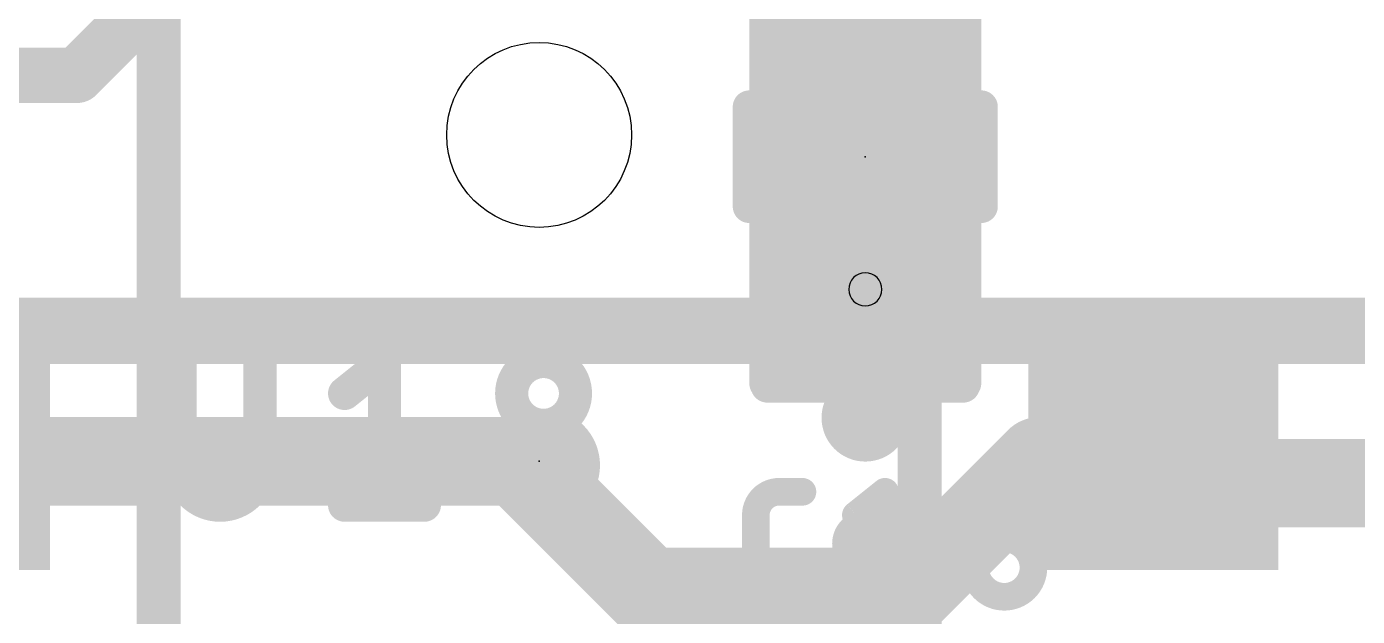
# Model space of a CAD drawing. Extents: x 23.6 to 57.9, y 14.1 to 54.9.
# Drawn here: x 40.24 to 46.36, y 17.79 to 20.5 of the extents above; entities that cross this region are included whole.
import ezdxf

# ---------------------------------------------------------------- set-up
doc = ezdxf.new("R2010")
doc.units = 0
for name, color, linetype in [('1', 12, 'CONTINUOUS'), ('16', 132, 'CONTINUOUS'), ('18', 110, 'CONTINUOUS'), ('20', 31, 'CONTINUOUS'), ('21', 253, 'CONTINUOUS'), ('22', 253, 'CONTINUOUS'), ('23', 53, 'CONTINUOUS'), ('24', 53, 'CONTINUOUS'), ('25', 253, 'CONTINUOUS'), ('39', 12, 'CONTINUOUS'), ('41', 12, 'CONTINUOUS'), ('51', 253, 'CONTINUOUS')]:
    doc.layers.add(name, color=color, linetype=linetype)

# ---------------------------------------------------------------- blocks, each defined once
blk = doc.blocks.new('RECT')
blk.add_solid([(-0.5, -0.5), (0.5, -0.5), (-0.5, 0.5), (0.5, 0.5)])
blk = doc.blocks.new('ROUNDV')
at = {"const_width": 0.5}
blk.add_lwpolyline([(0, -0.25, 1), (0, 0.25, 1), (0, -0.25)], format="xyb", dxfattribs=at)

msp = doc.modelspace()

# ---------------------------------------------------------------- linework, layer by layer
at = {"layer": '1'}
for points, const_width in [([(40.4738, 20.2738), (40.825, 20.625)], 0.254), ([(39.6, 20.2738), (40.4738, 20.2738)], 0.254), ([(44.1, 19.1738), (44.1, 18.7)], 0.254), ([(33.5, 19.1), (51.9, 19.1)], 0.3048)]:
    msp.add_lwpolyline(points, dxfattribs=dict(at, const_width=const_width))
at = {"layer": '1', "const_width": 0.127}
for points in [[(40.4289, 20.3187, 1), (40.5187, 20.2289)], [(40.4738, 20.2103, 1), (40.4738, 20.3373)], [(44.1635, 19.1738, 1), (44.0365, 19.1738)], [(44.0365, 18.7, 1), (44.1635, 18.7)]]:
    msp.add_lwpolyline(points, format="xyb", dxfattribs=at)
at = {"layer": '16', "const_width": 0.4064}
for points in [[(39.775, 18.5), (42.5, 18.5)], [(42.5, 18.5), (43.1, 17.9)], [(44.3, 17.9), (44.9, 18.5)], [(44.9, 18.5), (45.425, 18.5)], [(45.525, 18.4), (45.425, 18.5)], [(46.6, 18.4), (45.525, 18.4)], [(43.1, 17.9), (44.3, 17.9)]]:
    msp.add_lwpolyline(points, dxfattribs=at)
at = {"layer": '16', "const_width": 0.2032}
for points in [[(42.5718, 18.5718, 1), (42.4282, 18.4282)], [(42.5, 18.3984, 1), (42.5, 18.6016)], [(44.9, 18.6016, 1), (44.9, 18.3984)], [(44.9718, 18.4282, 1), (44.8282, 18.5718)], [(45.4968, 18.5718, 1), (45.3532, 18.4282)], [(45.425, 18.3984, 1), (45.425, 18.6016)], [(45.525, 18.5016, 1), (45.525, 18.2984)], [(45.4532, 18.3282, 1), (45.5968, 18.4718)], [(43.1, 18.0016, 1), (43.1, 17.7984)], [(43.0282, 17.8282, 1), (43.1718, 17.9718)], [(44.2282, 17.9718, 1), (44.3718, 17.8282)], [(44.3, 17.7984, 1), (44.3, 18.0016)]]:
    msp.add_lwpolyline(points, format="xyb", dxfattribs=at)
at = {"layer": '20'}
msp.add_circle((42.6, 20), 0.425, dxfattribs=at)
at = {"layer": '21', "const_width": 0.1524}
for points in [[(43.5666, 20.1286), (43.5666, 19.6714)], [(44.6334, 19.6714), (44.6334, 20.1286)]]:
    msp.add_lwpolyline(points, dxfattribs=at)
at = {"layer": '21'}
for points, const_width in [([(43.6047, 20.1286, 1), (43.5285, 20.1286)], 0.0762), ([(44.6715, 20.1286, 1), (44.5953, 20.1286)], 0.0762), ([(43.5285, 19.6714, 1), (43.6047, 19.6714)], 0.0762), ([(44.5953, 19.6714, 1), (44.6715, 19.6714)], 0.0762), ([(44.1, 18.1982, 1), (44.1, 18.0458)], 0.1524), ([(44.1, 18.0458, 1), (44.1, 18.1982)], 0.1524), ([(44.1, 18.2363, 1), (44.1, 18.1601)], 0.0762), ([(44.1, 18.1601, 1), (44.1, 18.2363)], 0.0762), ([(44.1, 18.0839, 1), (44.1, 18.0077)], 0.0762), ([(44.1, 18.0077, 1), (44.1, 18.0839)], 0.0762)]:
    msp.add_lwpolyline(points, format="xyb", dxfattribs=dict(at, const_width=const_width))
at = {"layer": '22', "const_width": 0.2032}
for points in [[(40.85, 14.9), (40.85, 22.1)], [(44.35, 22.1), (44.35, 14.9)]]:
    msp.add_lwpolyline(points, dxfattribs=at)
at = {"layer": '23', "const_width": 0.1524}
for points in [[(44.1, 19.646), (44.1, 20.154)], [(44.354, 19.9), (43.846, 19.9)]]:
    msp.add_lwpolyline(points, dxfattribs=at)
at = {"layer": '23', "const_width": 0.0762}
for points in [[(44.1381, 20.154, 1), (44.0619, 20.154)], [(43.846, 19.9381, 1), (43.846, 19.8619)], [(44.354, 19.8619, 1), (44.354, 19.9381)], [(44.0619, 19.646, 1), (44.1381, 19.646)]]:
    msp.add_lwpolyline(points, format="xyb", dxfattribs=at)
at = {"layer": '23'}
msp.add_point((44.1, 19.9), dxfattribs=at)
at = {"layer": '24'}
msp.add_point((42.6, 18.5), dxfattribs=at)
at = {"layer": '25'}
for points, const_width in [([(40.9494, 18.9588), (40.9494, 18.4818)], 0.1524), ([(41.3163, 18.4818), (41.3163, 18.9588)], 0.1524), ([(41.7053, 18.812), (41.8888, 18.9588)], 0.1524), ([(41.8888, 18.9588), (41.8888, 18.2984)], 0.1524), ([(43.7038, 18.3599), (43.8111, 18.3599)], 0.127), ([(44.0567, 18.2527), (44.1907, 18.3599)], 0.127), ([(44.1907, 18.3599), (44.1907, 17.8773)], 0.127), ([(41.7053, 18.2984), (42.0722, 18.2984)], 0.1524), ([(43.5966, 17.9845), (43.5966, 18.2527)], 0.127), ([(43.8111, 17.8773), (43.7038, 17.8773)], 0.127), ([(44.0567, 17.8773), (44.3248, 17.8773)], 0.127)]:
    msp.add_lwpolyline(points, dxfattribs=dict(at, const_width=const_width))
for points, const_width in [([(40.9875, 18.9588, 1), (40.9113, 18.9588)], 0.0762), ([(41.3544, 18.9588, 1), (41.2782, 18.9588)], 0.0762), ([(41.9269, 18.9588, 1), (41.8507, 18.9588)], 0.0762), ([(41.9126, 18.929, 1), (41.865, 18.9886)], 0.0762), ([(42.7671, 18.812, 1), (42.4736, 18.812)], 0.1524), ([(41.6815, 18.8418, 1), (41.7291, 18.7823)], 0.0762), ([(42.4736, 18.812, 1), (42.7671, 18.812)], 0.1524), ([(42.5117, 18.812, 1), (42.4355, 18.812)], 0.0762), ([(42.8052, 18.812, 1), (42.729, 18.812)], 0.0762), ([(42.4355, 18.812, 1), (42.5117, 18.812)], 0.0762), ([(42.729, 18.812, 1), (42.8052, 18.812)], 0.0762), ([(42.8038, 18.4818, 1), (42.4369, 18.4818)], 0.1524), ([(40.9494, 18.4818, 1), (41.3163, 18.4818)], 0.1524), ([(40.9875, 18.4818, 1), (40.9113, 18.4818)], 0.0762), ([(41.3544, 18.4818, 1), (41.2782, 18.4818)], 0.0762), ([(42.4369, 18.4818, 1), (42.8038, 18.4818)], 0.1524), ([(42.475, 18.4818, 1), (42.3988, 18.4818)], 0.0762), ([(42.8419, 18.4818, 1), (42.7657, 18.4818)], 0.0762), ([(40.9113, 18.4818, 1), (40.9875, 18.4818)], 0.0762), ([(41.2782, 18.4818, 1), (41.3544, 18.4818)], 0.0762), ([(42.3988, 18.4818, 1), (42.475, 18.4818)], 0.0762), ([(42.7657, 18.4818, 1), (42.8419, 18.4818)], 0.0762), ([(43.7038, 18.3599, 0.4142), (43.5966, 18.2527)], 0.127), ([(43.7038, 18.3916, 1), (43.7038, 18.3282)], 0.0635), ([(43.7038, 18.3282, 1), (43.7038, 18.3916)], 0.0635), ([(43.8111, 18.3282, 1), (43.8111, 18.3916)], 0.0635), ([(44.2225, 18.3599, 1), (44.159, 18.3599)], 0.0635), ([(44.2106, 18.3351, 1), (44.1709, 18.3847)], 0.0635), ([(44.8466, 18.2527, 1), (44.6321, 18.2527)], 0.127), ([(41.7053, 18.3365, 1), (41.7053, 18.2603)], 0.0762), ([(42.0722, 18.2603, 1), (42.0722, 18.3365)], 0.0762), ([(41.8507, 18.2984, 1), (41.9269, 18.2984)], 0.0762), ([(43.6283, 18.2527, 1), (43.5648, 18.2527)], 0.0635), ([(44.0368, 18.2774, 1), (44.0765, 18.2279)], 0.0635), ([(44.6321, 18.2527, 1), (44.8466, 18.2527)], 0.127), ([(44.6639, 18.2527, 1), (44.6004, 18.2527)], 0.0635), ([(44.8783, 18.2527, 1), (44.8148, 18.2527)], 0.0635), ([(43.5648, 18.2527, 1), (43.6283, 18.2527)], 0.0635), ([(44.6004, 18.2527, 1), (44.6639, 18.2527)], 0.0635), ([(44.8148, 18.2527, 1), (44.8783, 18.2527)], 0.0635), ([(44.8734, 18.0114, 1), (44.6053, 18.0114)], 0.127), ([(44.637, 18.0114, 1), (44.5735, 18.0114)], 0.0635), ([(44.6053, 18.0114, 1), (44.8734, 18.0114)], 0.127), ([(44.9052, 18.0114, 1), (44.8417, 18.0114)], 0.0635), ([(43.6283, 17.9845, 1), (43.5648, 17.9845)], 0.0635), ([(43.5648, 17.9845, 1), (43.6283, 17.9845)], 0.0635), ([(43.5966, 17.9845, 0.4142), (43.7038, 17.8773)], 0.127), ([(44.5735, 18.0114, 1), (44.637, 18.0114)], 0.0635), ([(44.8417, 18.0114, 1), (44.9052, 18.0114)], 0.0635), ([(43.7038, 17.9091, 1), (43.7038, 17.8456)], 0.0635), ([(43.7038, 17.8456, 1), (43.7038, 17.9091)], 0.0635), ([(43.8111, 17.8456, 1), (43.8111, 17.9091)], 0.0635), ([(44.0567, 17.9091, 1), (44.0567, 17.8456)], 0.0635), ([(44.3248, 17.8456, 1), (44.3248, 17.9091)], 0.0635), ([(44.159, 17.8773, 1), (44.2225, 17.8773)], 0.0635)]:
    msp.add_lwpolyline(points, format="xyb", dxfattribs=dict(at, const_width=const_width))
at = {"layer": '39', "const_width": 0.1524}
for points in [[(43.6428, 18.8586), (43.6428, 20.9414)], [(43.6492, 18.846), (43.6492, 20.954)], [(44.5508, 20.954), (44.5508, 18.846)], [(44.5572, 20.9414), (44.5572, 18.8586)], [(43.6492, 20.574), (44.5508, 20.574)], [(43.6492, 20.4216), (44.5508, 20.4216)], [(43.6492, 20.2692), (44.5508, 20.2692)], [(43.6492, 20.1168), (44.5508, 20.1168)], [(43.6492, 19.9644), (44.5508, 19.9644)], [(43.6492, 19.812), (44.5508, 19.812)], [(43.6492, 19.6596), (44.5508, 19.6596)], [(43.6492, 19.5072), (44.5508, 19.5072)], [(43.6492, 19.3548), (44.5508, 19.3548)], [(43.6492, 19.2024), (44.5508, 19.2024)], [(43.6492, 19.05), (44.5508, 19.05)], [(43.6492, 18.8976), (44.5508, 18.8976)], [(44.5572, 18.8586), (43.6428, 18.8586)], [(44.5508, 18.846), (43.6492, 18.846)]]:
    msp.add_lwpolyline(points, dxfattribs=at)
at = {"layer": '39', "const_width": 0.0762}
for points in [[(43.6492, 20.6121, 1), (43.6492, 20.5359)], [(44.5508, 20.5359, 1), (44.5508, 20.6121)], [(43.6492, 20.4597, 1), (43.6492, 20.3835)], [(44.5508, 20.3835, 1), (44.5508, 20.4597)], [(43.6492, 20.3073, 1), (43.6492, 20.2311)], [(44.5508, 20.2311, 1), (44.5508, 20.3073)], [(43.6492, 20.1549, 1), (43.6492, 20.0787)], [(44.5508, 20.0787, 1), (44.5508, 20.1549)], [(43.6492, 20.0025, 1), (43.6492, 19.9263)], [(44.5508, 19.9263, 1), (44.5508, 20.0025)], [(43.6492, 19.8501, 1), (43.6492, 19.7739)], [(44.5508, 19.7739, 1), (44.5508, 19.8501)], [(43.6492, 19.6977, 1), (43.6492, 19.6215)], [(44.5508, 19.6215, 1), (44.5508, 19.6977)], [(43.6492, 19.5453, 1), (43.6492, 19.4691)], [(44.5508, 19.4691, 1), (44.5508, 19.5453)], [(43.6492, 19.3929, 1), (43.6492, 19.3167)], [(44.5508, 19.3167, 1), (44.5508, 19.3929)], [(43.6492, 19.2405, 1), (43.6492, 19.1643)], [(44.5508, 19.1643, 1), (44.5508, 19.2405)], [(43.6492, 19.0881, 1), (43.6492, 19.0119)], [(44.5508, 19.0119, 1), (44.5508, 19.0881)], [(43.6492, 18.9357, 1), (43.6492, 18.8595)], [(44.5508, 18.8595, 1), (44.5508, 18.9357)], [(43.6428, 18.8967, 1), (43.6428, 18.8205)], [(43.6492, 18.8841, 1), (43.6492, 18.8079)], [(44.5508, 18.8079, 1), (44.5508, 18.8841)], [(44.5572, 18.8205, 1), (44.5572, 18.8967)], [(43.6047, 18.8586, 1), (43.6809, 18.8586)], [(43.6111, 18.846, 1), (43.6873, 18.846)], [(44.5127, 18.846, 1), (44.5889, 18.846)], [(44.5191, 18.8586, 1), (44.5953, 18.8586)]]:
    msp.add_lwpolyline(points, format="xyb", dxfattribs=at)
at = {"layer": '41', "const_width": 0.1524}
for points in [[(43.7, 19.4508), (43.7, 20.3492)], [(43.7, 20.3492), (44.5, 20.3492)], [(43.7, 19.4508), (43.7, 20.3492)], [(43.7, 20.3492), (44.5, 20.3492)], [(43.7508, 19.4508), (43.7508, 20.3492)], [(43.7508, 20.3492), (44.4492, 20.3492)], [(44.4492, 20.3492), (44.4492, 19.4508)], [(44.5, 20.3492), (44.5, 19.4508)], [(44.5, 20.3492), (44.5, 19.4508)], [(43.7, 20.2692), (44.5, 20.2692)], [(43.7, 20.2692), (44.5, 20.2692)], [(43.7508, 20.2692), (44.4492, 20.2692)], [(43.7, 20.1168), (44.5, 20.1168)], [(43.7, 20.1168), (44.5, 20.1168)], [(43.7508, 20.1168), (44.4492, 20.1168)], [(43.7, 19.9644), (44.5, 19.9644)], [(43.7, 19.9644), (44.5, 19.9644)], [(43.7508, 19.9644), (44.4492, 19.9644)], [(43.7, 19.812), (44.5, 19.812)], [(43.7, 19.812), (44.5, 19.812)], [(43.7508, 19.812), (44.4492, 19.812)], [(43.7, 19.6596), (44.5, 19.6596)], [(43.7, 19.6596), (44.5, 19.6596)], [(43.7508, 19.6596), (44.4492, 19.6596)], [(43.7, 19.5072), (44.5, 19.5072)], [(43.7, 19.5072), (44.5, 19.5072)], [(44.5, 19.4508), (43.7, 19.4508)], [(44.5, 19.4508), (43.7, 19.4508)], [(43.7508, 19.5072), (44.4492, 19.5072)], [(44.4492, 19.4508), (43.7508, 19.4508)]]:
    msp.add_lwpolyline(points, dxfattribs=at)
at = {"layer": '41', "const_width": 0.0762}
for points in [[(43.7381, 20.3492, 1), (43.6619, 20.3492)], [(43.7, 20.3873, 1), (43.7, 20.3111)], [(43.7381, 20.3492, 1), (43.6619, 20.3492)], [(43.7, 20.3873, 1), (43.7, 20.3111)], [(43.7889, 20.3492, 1), (43.7127, 20.3492)], [(43.7508, 20.3873, 1), (43.7508, 20.3111)], [(44.4873, 20.3492, 1), (44.4111, 20.3492)], [(44.4492, 20.3111, 1), (44.4492, 20.3873)], [(44.5381, 20.3492, 1), (44.4619, 20.3492)], [(44.5381, 20.3492, 1), (44.4619, 20.3492)], [(44.5, 20.3111, 1), (44.5, 20.3873)], [(44.5, 20.3111, 1), (44.5, 20.3873)], [(43.7, 20.3073, 1), (43.7, 20.2311)], [(43.7, 20.3073, 1), (43.7, 20.2311)], [(43.7508, 20.3073, 1), (43.7508, 20.2311)], [(44.4492, 20.2311, 1), (44.4492, 20.3073)], [(44.5, 20.2311, 1), (44.5, 20.3073)], [(44.5, 20.2311, 1), (44.5, 20.3073)], [(43.7, 20.1549, 1), (43.7, 20.0787)], [(43.7, 20.1549, 1), (43.7, 20.0787)], [(43.7508, 20.1549, 1), (43.7508, 20.0787)], [(44.4492, 20.0787, 1), (44.4492, 20.1549)], [(44.5, 20.0787, 1), (44.5, 20.1549)], [(44.5, 20.0787, 1), (44.5, 20.1549)], [(43.7, 20.0025, 1), (43.7, 19.9263)], [(43.7, 20.0025, 1), (43.7, 19.9263)], [(43.7508, 20.0025, 1), (43.7508, 19.9263)], [(44.4492, 19.9263, 1), (44.4492, 20.0025)], [(44.5, 19.9263, 1), (44.5, 20.0025)], [(44.5, 19.9263, 1), (44.5, 20.0025)], [(43.7, 19.8501, 1), (43.7, 19.7739)], [(43.7, 19.8501, 1), (43.7, 19.7739)], [(43.7508, 19.8501, 1), (43.7508, 19.7739)], [(44.4492, 19.7739, 1), (44.4492, 19.8501)], [(44.5, 19.7739, 1), (44.5, 19.8501)], [(44.5, 19.7739, 1), (44.5, 19.8501)], [(43.7, 19.6977, 1), (43.7, 19.6215)], [(43.7, 19.6977, 1), (43.7, 19.6215)], [(43.7508, 19.6977, 1), (43.7508, 19.6215)], [(44.4492, 19.6215, 1), (44.4492, 19.6977)], [(44.5, 19.6215, 1), (44.5, 19.6977)], [(44.5, 19.6215, 1), (44.5, 19.6977)], [(43.7, 19.5453, 1), (43.7, 19.4691)], [(43.7, 19.5453, 1), (43.7, 19.4691)], [(43.7, 19.4889, 1), (43.7, 19.4127)], [(43.7, 19.4889, 1), (43.7, 19.4127)], [(43.7508, 19.5453, 1), (43.7508, 19.4691)], [(43.7508, 19.4889, 1), (43.7508, 19.4127)], [(44.4492, 19.4691, 1), (44.4492, 19.5453)], [(44.4492, 19.4127, 1), (44.4492, 19.4889)], [(44.5, 19.4691, 1), (44.5, 19.5453)], [(44.5, 19.4691, 1), (44.5, 19.5453)], [(44.5, 19.4127, 1), (44.5, 19.4889)], [(44.5, 19.4127, 1), (44.5, 19.4889)], [(43.6619, 19.4508, 1), (43.7381, 19.4508)], [(43.6619, 19.4508, 1), (43.7381, 19.4508)], [(43.7127, 19.4508, 1), (43.7889, 19.4508)], [(44.4111, 19.4508, 1), (44.4873, 19.4508)], [(44.4619, 19.4508, 1), (44.5381, 19.4508)], [(44.4619, 19.4508, 1), (44.5381, 19.4508)]]:
    msp.add_lwpolyline(points, format="xyb", dxfattribs=at)
at = {"layer": '51', "const_width": 0.1524}
for points in [[(43.6936, 20.6874), (43.6936, 20.408)], [(44.5064, 20.408), (44.5064, 20.6874)], [(43.6936, 20.408), (44.5064, 20.408)], [(43.6936, 20.408), (43.6936, 19.392)], [(44.5064, 19.392), (44.5064, 20.408)], [(44.5064, 19.392), (43.6936, 19.392)], [(43.6936, 19.392), (43.6936, 19.1126)], [(44.5064, 19.1126), (44.5064, 19.392)], [(43.6936, 19.1126), (44.5064, 19.1126)]]:
    msp.add_lwpolyline(points, dxfattribs=at)
at = {"layer": '51', "const_width": 0.0762}
for points in [[(43.6936, 20.4461, 1), (43.6936, 20.3699)], [(43.7317, 20.408, 1), (43.6555, 20.408)], [(43.6555, 20.408, 1), (43.7317, 20.408)], [(44.5445, 20.408, 1), (44.4683, 20.408)], [(44.4683, 20.408, 1), (44.5445, 20.408)], [(44.5064, 20.3699, 1), (44.5064, 20.4461)], [(43.6936, 19.4301, 1), (43.6936, 19.3539)], [(43.7317, 19.392, 1), (43.6555, 19.392)], [(44.5445, 19.392, 1), (44.4683, 19.392)], [(44.5064, 19.3539, 1), (44.5064, 19.4301)], [(43.6555, 19.392, 1), (43.7317, 19.392)], [(44.4683, 19.392, 1), (44.5445, 19.392)], [(43.6936, 19.1507, 1), (43.6936, 19.0745)], [(44.5064, 19.0745, 1), (44.5064, 19.1507)], [(43.6555, 19.1126, 1), (43.7317, 19.1126)], [(44.4683, 19.1126, 1), (44.5445, 19.1126)]]:
    msp.add_lwpolyline(points, format="xyb", dxfattribs=at)
at = {"layer": '51'}
for start, end in [(90, 270), (270, 90)]:
    msp.add_arc((44.1, 19.2904), 0.0762, start, end, dxfattribs=at)

# ---------------------------------------------------------------- block references
at = {"layer": '1', "xscale": 0.4524, "yscale": 0.6984, "rotation": 90}
for p in [(44.1, 20.6262), (44.1, 19.1738)]:
    msp.add_blockref('RECT', p, dxfattribs=at)
at = {"layer": '16', "yscale": 1.15, "rotation": 270}
for p in [(39.775, 18.5), (45.425, 18.5)]:
    msp.add_blockref('RECT', p, dxfattribs=at)
at = {"layer": '18', "xscale": 0.4024, "yscale": 0.4024}
msp.add_blockref('ROUNDV', (44.1, 18.7), dxfattribs=at)
msp.add_blockref('ROUNDV', (44.1, 18.7), dxfattribs=at)

doc.saveas('drawing.dxf')
